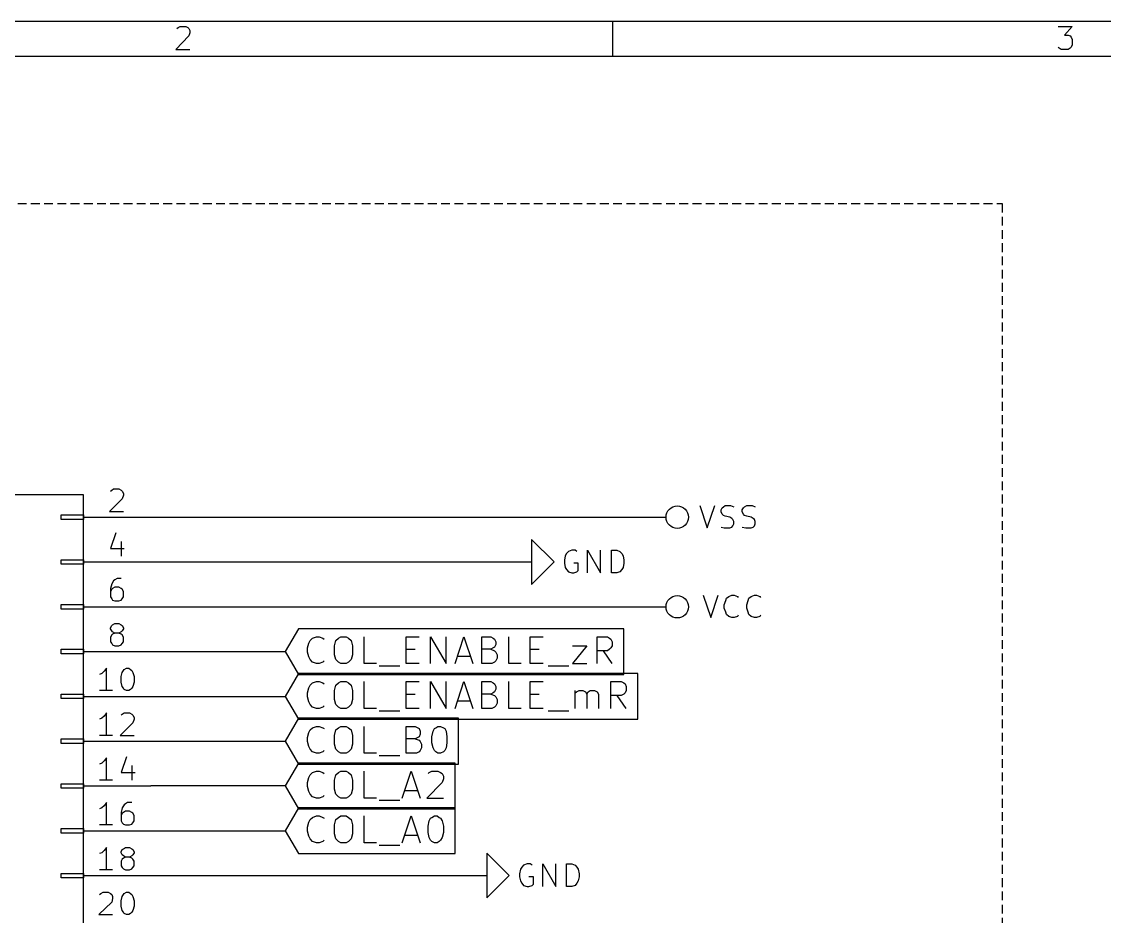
# Model space of a CAD drawing. Extents: x 10 to 287, y -200 to -10.
# Drawn here: x 76.5 to 137.9, y -60.7 to -10 of the extents above; entities that cross this region are included whole.
import ezdxf

# ---------------------------------------------------------------- set-up
doc = ezdxf.new("R2010")
doc.units = 0
doc.header["$MEASUREMENT"] = 0
doc.linetypes.add('DASHED', pattern=[0.75, 0.5, -0.25])
for name, color, linetype in [('BLUE3', 171, 'CONTINUOUS'), ('CYAN2', 4, 'CONTINUOUS'), ('GREEN2', 3, 'CONTINUOUS'), ('LYELLOW', 51, 'CONTINUOUS'), ('RED2', 1, 'CONTINUOUS')]:
    doc.layers.add(name, color=color, linetype=linetype)

msp = doc.modelspace()

# ---------------------------------------------------------------- linework, layer by layer
at = {"layer": 'BLUE3', "linetype": 'DASHED'}
for p, q in [((17.78, -20.32), (132.08, -20.32)), ((132.08, -20.32), (132.08, -111.76))]:
    msp.add_line(p, q, dxfattribs=at)
at = {"layer": 'CYAN2', "linetype": 'CONTINUOUS'}
for p, q in [((114.935, -37.4396), (115.367, -38.7096)), ((115.367, -38.7096), (115.799, -37.4396)), ((116.154, -37.6936), (116.205, -37.5666)), ((116.154, -37.7952), (116.154, -37.6936)), ((116.205, -37.9222), (116.154, -37.7952)), ((116.205, -37.5666), (116.281, -37.5158)), ((116.281, -37.9984), (116.205, -37.9222)), ((116.281, -37.5158), (116.383, -37.4396)), ((116.383, -38.0492), (116.281, -37.9984)), ((116.383, -37.4396), (116.688, -37.4396)), ((116.688, -37.4396), (116.865, -37.5158)), ((117.348, -37.6936), (117.424, -37.5666)), ((117.348, -37.7952), (117.348, -37.6936)), ((117.424, -37.9222), (117.348, -37.7952)), ((117.424, -37.5666), (117.475, -37.5158)), ((117.475, -37.9984), (117.424, -37.9222)), ((117.475, -37.5158), (117.602, -37.4396)), ((117.602, -38.0492), (117.475, -37.9984)), ((117.602, -37.4396), (117.907, -37.4396)), ((117.907, -37.4396), (118.085, -37.5158)), ((116.154, -38.6588), (116.332, -38.7096)), ((116.637, -38.1), (116.383, -38.0492)), ((116.764, -38.1762), (116.637, -38.1)), ((116.637, -38.7096), (116.764, -38.6588)), ((116.815, -38.227), (116.764, -38.1762)), ((116.764, -38.6588), (116.815, -38.5826)), ((116.865, -38.354), (116.815, -38.227)), ((116.815, -38.5826), (116.865, -38.481)), ((116.865, -38.481), (116.865, -38.354)), ((117.348, -38.6588), (117.551, -38.7096)), ((117.856, -38.1), (117.602, -38.0492)), ((117.958, -38.1762), (117.856, -38.1)), ((117.856, -38.7096), (117.958, -38.6588)), ((118.034, -38.227), (117.958, -38.1762)), ((117.958, -38.6588), (118.034, -38.5826)), ((118.085, -38.354), (118.034, -38.227)), ((118.034, -38.5826), (118.085, -38.481)), ((118.085, -38.481), (118.085, -38.354)), ((116.332, -38.7096), (116.637, -38.7096)), ((117.551, -38.7096), (117.856, -38.7096)), ((107.315, -40.2844), (107.264, -40.5384)), ((107.391, -40.1574), (107.315, -40.2844)), ((107.493, -40.0558), (107.391, -40.1574)), ((107.696, -39.9796), (107.493, -40.0558)), ((107.874, -39.9796), (107.696, -39.9796)), ((107.975, -40.0558), (107.874, -39.9796)), ((108.585, -41.2496), (108.585, -39.9796)), ((108.585, -39.9796), (109.322, -41.2496)), ((109.322, -41.2496), (109.322, -39.9796)), ((109.931, -41.2496), (109.931, -39.9796)), ((109.931, -39.9796), (110.236, -39.9796)), ((110.236, -39.9796), (110.414, -40.0558)), ((110.414, -40.0558), (110.515, -40.1574)), ((110.515, -40.1574), (110.592, -40.2844)), ((110.592, -40.2844), (110.642, -40.5384)), ((107.264, -40.5384), (107.264, -40.7162)), ((107.264, -40.7162), (107.315, -40.9448)), ((107.315, -40.9448), (107.391, -41.0718)), ((107.391, -41.0718), (107.493, -41.1988)), ((108.052, -40.7162), (107.798, -40.7162)), ((108.052, -41.1226), (108.052, -40.7162)), ((110.515, -41.0718), (110.414, -41.1988)), ((110.592, -40.9448), (110.515, -41.0718)), ((110.642, -40.7162), (110.592, -40.9448)), ((110.642, -40.5384), (110.642, -40.7162)), ((107.493, -41.1988), (107.696, -41.2496)), ((107.696, -41.2496), (107.798, -41.2496)), ((107.798, -41.2496), (107.975, -41.1988)), ((107.975, -41.1988), (108.052, -41.1226)), ((110.236, -41.2496), (109.931, -41.2496)), ((110.414, -41.1988), (110.236, -41.2496)), ((115.138, -42.5196), (115.57, -43.7896)), ((115.57, -43.7896), (115.976, -42.5196)), ((116.332, -43.0784), (116.408, -42.8244)), ((116.408, -42.8244), (116.459, -42.6974)), ((116.459, -42.6974), (116.586, -42.5958)), ((116.586, -42.5958), (116.764, -42.5196)), ((116.764, -42.5196), (116.891, -42.5196)), ((116.891, -42.5196), (117.069, -42.5958)), ((117.069, -42.5958), (117.119, -42.6466)), ((117.602, -43.0784), (117.678, -42.8244)), ((117.678, -42.8244), (117.729, -42.6974)), ((117.729, -42.6974), (117.856, -42.5958)), ((117.856, -42.5958), (118.034, -42.5196)), ((118.034, -42.5196), (118.161, -42.5196)), ((118.161, -42.5196), (118.339, -42.5958)), ((118.339, -42.5958), (118.389, -42.6466)), ((116.332, -43.2562), (116.332, -43.0784)), ((116.408, -43.4848), (116.332, -43.2562)), ((116.459, -43.6118), (116.408, -43.4848)), ((117.602, -43.2562), (117.602, -43.0784)), ((117.678, -43.4848), (117.602, -43.2562)), ((117.729, -43.6118), (117.678, -43.4848)), ((116.586, -43.7388), (116.459, -43.6118)), ((116.764, -43.7896), (116.586, -43.7388)), ((116.891, -43.7896), (116.764, -43.7896)), ((117.069, -43.7388), (116.891, -43.7896)), ((117.119, -43.6626), (117.069, -43.7388)), ((117.856, -43.7388), (117.729, -43.6118)), ((118.034, -43.7896), (117.856, -43.7388)), ((118.161, -43.7896), (118.034, -43.7896)), ((118.339, -43.7388), (118.161, -43.7896)), ((118.389, -43.6626), (118.339, -43.7388)), ((104.775, -58.0644), (104.724, -58.3184)), ((104.851, -57.9374), (104.775, -58.0644)), ((104.953, -57.8358), (104.851, -57.9374)), ((105.156, -57.7596), (104.953, -57.8358)), ((105.334, -57.7596), (105.156, -57.7596)), ((105.435, -57.8358), (105.334, -57.7596)), ((106.045, -59.0296), (106.045, -57.7596)), ((106.045, -57.7596), (106.782, -59.0296)), ((106.782, -59.0296), (106.782, -57.7596)), ((107.391, -59.0296), (107.391, -57.7596)), ((107.391, -57.7596), (107.696, -57.7596)), ((107.696, -57.7596), (107.874, -57.8358)), ((107.874, -57.8358), (107.975, -57.9374)), ((107.975, -57.9374), (108.052, -58.0644)), ((108.052, -58.0644), (108.102, -58.3184)), ((104.724, -58.3184), (104.724, -58.4962)), ((104.724, -58.4962), (104.775, -58.7248)), ((104.775, -58.7248), (104.851, -58.8518)), ((104.851, -58.8518), (104.953, -58.9788)), ((105.512, -58.4962), (105.258, -58.4962)), ((105.435, -58.9788), (105.512, -58.9026)), ((105.512, -58.9026), (105.512, -58.4962)), ((107.975, -58.8518), (107.874, -58.9788)), ((108.052, -58.7248), (107.975, -58.8518)), ((108.102, -58.4962), (108.052, -58.7248)), ((108.102, -58.3184), (108.102, -58.4962)), ((104.953, -58.9788), (105.156, -59.0296)), ((105.156, -59.0296), (105.258, -59.0296)), ((105.258, -59.0296), (105.435, -58.9788)), ((107.696, -59.0296), (107.391, -59.0296)), ((107.874, -58.9788), (107.696, -59.0296))]:
    msp.add_line(p, q, dxfattribs=at)
at = {"layer": 'GREEN2', "linetype": 'CONTINUOUS'}
for p, q in [((83.82, -38.1), (111.76, -38.1)), ((83.82, -40.64), (104.14, -40.64)), ((83.82, -43.18), (111.76, -43.18)), ((83.82, -45.72), (91.44, -45.72)), ((83.82, -48.26), (91.44, -48.26)), ((83.82, -50.8), (91.44, -50.8)), ((91.44, -53.34), (83.82, -53.34)), ((83.82, -55.88), (91.44, -55.88)), ((83.82, -58.42), (101.6, -58.42))]:
    msp.add_line(p, q, dxfattribs=at)
at = {"layer": 'LYELLOW', "linetype": 'CONTINUOUS'}
for p, q in [((80.01, -36.83), (74.93, -36.83)), ((80.01, -100.33), (80.01, -36.83))]:
    msp.add_line(p, q, dxfattribs=at)
at = {"layer": 'RED2', "linetype": 'CONTINUOUS'}
for p, q in [((286.995, -10.0076), (10.0076, -10.0076)), ((85.2932, -10.3886), (85.3694, -10.3378)), ((85.3694, -10.3378), (85.4964, -10.287)), ((85.4964, -10.287), (85.8012, -10.287)), ((85.8012, -10.287), (85.9282, -10.3378)), ((85.9282, -10.3378), (85.979, -10.3886)), ((85.979, -10.3886), (86.0298, -10.5156)), ((110.007, -11.9888), (110.007, -10.0076)), ((135.255, -10.287), (136.042, -10.287)), ((136.042, -10.287), (135.611, -10.7696)), ((85.979, -10.8204), (85.2424, -11.5824)), ((86.0298, -10.6426), (85.979, -10.8204)), ((86.0298, -10.5156), (86.0298, -10.6426)), ((135.611, -10.7696), (135.814, -10.7696)), ((135.814, -10.7696), (135.941, -10.8204)), ((135.941, -10.8204), (135.992, -10.8966)), ((135.992, -10.8966), (136.042, -11.0236)), ((136.042, -11.0236), (136.042, -11.3284)), ((85.2424, -11.5824), (86.0298, -11.5824)), ((135.306, -11.5062), (135.255, -11.4554)), ((135.433, -11.5824), (135.306, -11.5062)), ((135.814, -11.5824), (135.433, -11.5824)), ((135.941, -11.5062), (135.814, -11.5824)), ((135.992, -11.4554), (135.941, -11.5062)), ((136.042, -11.3284), (135.992, -11.4554)), ((285.013, -11.9888), (11.9888, -11.9888)), ((81.534, -36.6268), (81.6102, -36.576)), ((81.6102, -36.576), (81.7118, -36.4998)), ((81.7118, -36.4998), (82.0166, -36.4998)), ((82.0166, -36.4998), (82.1436, -36.576)), ((82.1436, -36.576), (82.1944, -36.6268)), ((82.1944, -36.6268), (82.2706, -36.7538)), ((82.2706, -36.7538), (82.2706, -36.8554)), ((80.01, -36.83), (74.93, -36.83)), ((80.01, -100.33), (80.01, -36.83)), ((82.1944, -37.0586), (81.4832, -37.7698)), ((82.2706, -36.8554), (82.1944, -37.0586)), ((78.74, -38.227), (78.74, -37.973)), ((78.74, -37.973), (80.01, -37.973)), ((80.01, -37.973), (80.01, -38.227)), ((81.4832, -37.7698), (82.2706, -37.7698)), ((80.01, -38.227), (78.74, -38.227)), ((80.01, -38.1), (83.82, -38.1)), ((111.76, -38.1), (113.03, -38.1)), ((81.8388, -38.989), (81.534, -39.878)), ((81.534, -39.878), (82.3214, -39.878)), ((82.1436, -39.4716), (82.1436, -40.3098)), ((106.68, -40.64), (105.41, -39.37)), ((105.41, -39.37), (105.41, -40.64)), ((78.74, -40.767), (78.74, -40.513)), ((78.74, -40.513), (80.01, -40.513)), ((80.01, -40.767), (78.74, -40.767)), ((80.01, -40.513), (80.01, -40.767)), ((80.01, -40.64), (83.82, -40.64)), ((104.14, -40.64), (105.41, -40.64)), ((105.41, -40.64), (105.41, -41.91)), ((105.41, -41.91), (106.68, -40.64)), ((81.7118, -41.7068), (81.6102, -41.8846)), ((81.788, -41.656), (81.7118, -41.7068)), ((81.915, -41.5798), (81.788, -41.656)), ((82.1436, -41.5798), (81.915, -41.5798)), ((81.6102, -41.8846), (81.534, -42.1386)), ((81.534, -42.1386), (81.534, -42.6212)), ((81.6102, -42.1894), (81.534, -42.3164)), ((81.661, -42.1386), (81.6102, -42.1894)), ((81.788, -42.0624), (81.661, -42.1386)), ((82.0166, -42.0624), (81.788, -42.0624)), ((82.1436, -42.1386), (82.0166, -42.0624)), ((82.1944, -42.1894), (82.1436, -42.1386)), ((82.2706, -42.3164), (82.1944, -42.1894)), ((82.2706, -42.6212), (82.2706, -42.3164)), ((81.534, -42.6212), (81.6102, -42.7228)), ((81.6102, -42.7228), (81.661, -42.799)), ((81.661, -42.799), (81.788, -42.8498)), ((81.788, -42.8498), (82.0166, -42.8498)), ((82.0166, -42.8498), (82.1436, -42.799)), ((82.1436, -42.799), (82.1944, -42.7228)), ((82.1944, -42.7228), (82.2706, -42.6212)), ((78.74, -43.307), (78.74, -43.053)), ((78.74, -43.053), (80.01, -43.053)), ((80.01, -43.307), (78.74, -43.307)), ((80.01, -43.053), (80.01, -43.307)), ((80.01, -43.18), (83.82, -43.18)), ((111.76, -43.18), (113.03, -43.18)), ((81.661, -44.196), (81.788, -44.1198)), ((81.788, -44.1198), (82.0166, -44.1198)), ((82.0166, -44.1198), (82.1436, -44.196)), ((81.534, -44.3738), (81.6102, -44.2468)), ((81.534, -44.4246), (81.534, -44.3738)), ((81.6102, -44.5516), (81.534, -44.4246)), ((81.6102, -44.7802), (81.534, -44.9072)), ((81.6102, -44.2468), (81.661, -44.196)), ((81.661, -44.6024), (81.6102, -44.5516)), ((81.661, -44.7294), (81.6102, -44.7802)), ((81.788, -44.6786), (81.661, -44.6024)), ((81.788, -44.6786), (81.661, -44.7294)), ((82.0166, -44.6786), (81.788, -44.6786)), ((82.1436, -44.6024), (82.0166, -44.6786)), ((82.1436, -44.7294), (82.0166, -44.6786)), ((82.1436, -44.196), (82.1944, -44.2468)), ((82.1944, -44.5516), (82.1436, -44.6024)), ((82.1944, -44.7802), (82.1436, -44.7294)), ((82.1944, -44.2468), (82.2706, -44.3738)), ((82.2706, -44.4246), (82.1944, -44.5516)), ((82.2706, -44.9072), (82.1944, -44.7802)), ((82.2706, -44.3738), (82.2706, -44.4246)), ((92.202, -44.4246), (91.44, -45.72)), ((110.642, -44.4246), (92.202, -44.4246)), ((110.642, -45.72), (110.642, -44.4246)), ((81.534, -44.9072), (81.534, -45.1612)), ((81.534, -45.1612), (81.6102, -45.2628)), ((81.6102, -45.2628), (81.661, -45.339)), ((81.661, -45.339), (81.788, -45.3898)), ((81.788, -45.3898), (82.0166, -45.3898)), ((82.0166, -45.3898), (82.1436, -45.339)), ((82.1436, -45.339), (82.1944, -45.2628)), ((82.1944, -45.2628), (82.2706, -45.1612)), ((82.2706, -45.1612), (82.2706, -44.9072)), ((92.71, -45.5168), (92.7862, -45.2374)), ((92.7862, -45.2374), (92.8624, -45.085)), ((92.8624, -45.085), (92.9894, -44.958)), ((92.9894, -44.958), (93.218, -44.8818)), ((93.218, -44.8818), (93.3704, -44.8818)), ((93.3704, -44.8818), (93.5736, -44.958)), ((93.5736, -44.958), (93.6498, -45.0088)), ((94.234, -45.3898), (94.3102, -45.085)), ((94.234, -45.8978), (94.234, -45.3898)), ((94.3102, -45.085), (94.4626, -44.958)), ((94.4626, -44.958), (94.5896, -44.8818)), ((94.5896, -44.8818), (94.8944, -44.8818)), ((94.8944, -44.8818), (95.0214, -44.958)), ((95.0214, -44.958), (95.1738, -45.085)), ((95.1738, -45.085), (95.25, -45.3898)), ((95.25, -45.3898), (95.25, -45.8978)), ((95.9104, -46.4058), (95.9104, -44.8818)), ((98.298, -46.4058), (98.298, -44.8818)), ((98.298, -44.8818), (99.0346, -44.8818)), ((99.6696, -46.4058), (99.6696, -44.8818)), ((99.6696, -44.8818), (100.559, -46.4058)), ((100.559, -46.4058), (100.559, -44.8818)), ((101.067, -46.4058), (101.575, -44.8818)), ((101.575, -44.8818), (102.083, -46.4058)), ((102.591, -46.4058), (102.591, -44.8818)), ((102.591, -44.8818), (103.099, -44.8818)), ((103.099, -44.8818), (103.226, -44.958)), ((103.226, -44.958), (103.302, -45.0088)), ((103.302, -45.0088), (103.378, -45.1612)), ((103.378, -45.3136), (103.302, -45.466)), ((103.378, -45.1612), (103.378, -45.3136)), ((104.115, -46.4058), (104.115, -44.8818)), ((105.334, -46.4058), (105.334, -44.8818)), ((105.334, -44.8818), (106.07, -44.8818)), ((107.721, -45.3898), (108.534, -45.3898)), ((108.534, -45.3898), (107.721, -46.4058)), ((109.118, -46.4058), (109.118, -44.8818)), ((109.118, -44.8818), (109.703, -44.8818)), ((109.703, -44.8818), (109.83, -44.958)), ((109.83, -44.958), (109.906, -45.0088)), ((109.906, -45.0088), (109.982, -45.1612)), ((109.982, -45.3898), (109.906, -45.5168)), ((109.982, -45.1612), (109.982, -45.3898)), ((78.74, -45.847), (78.74, -45.593)), ((78.74, -45.593), (80.01, -45.593)), ((80.01, -45.847), (78.74, -45.847)), ((80.01, -45.593), (80.01, -45.847)), ((80.01, -45.72), (83.82, -45.72)), ((91.44, -45.72), (92.202, -47.0154)), ((92.71, -45.7454), (92.71, -45.5168)), ((92.7862, -46.0248), (92.71, -45.7454)), ((94.3102, -46.1772), (94.234, -45.8978)), ((95.25, -45.8978), (95.1738, -46.1772)), ((98.298, -45.593), (98.806, -45.593)), ((101.194, -45.974), (101.93, -45.974)), ((103.099, -45.593), (102.591, -45.593)), ((103.226, -45.5168), (103.099, -45.593)), ((103.099, -45.593), (103.302, -45.6692)), ((103.302, -45.466), (103.226, -45.5168)), ((103.302, -45.6692), (103.378, -45.7454)), ((103.378, -45.7454), (103.454, -45.8978)), ((103.454, -45.8978), (103.454, -46.101)), ((105.334, -45.593), (105.842, -45.593)), ((109.703, -45.6692), (109.118, -45.6692)), ((109.982, -46.4058), (109.474, -45.6692)), ((109.83, -45.593), (109.703, -45.6692)), ((109.906, -45.5168), (109.83, -45.593)), ((110.642, -47.0154), (110.642, -45.72)), ((92.8624, -46.1772), (92.7862, -46.0248)), ((92.9894, -46.3296), (92.8624, -46.1772)), ((93.218, -46.4058), (92.9894, -46.3296)), ((93.3704, -46.4058), (93.218, -46.4058)), ((93.5736, -46.3296), (93.3704, -46.4058)), ((93.6498, -46.2534), (93.5736, -46.3296)), ((94.4626, -46.3296), (94.3102, -46.1772)), ((94.5896, -46.4058), (94.4626, -46.3296)), ((94.8944, -46.4058), (94.5896, -46.4058)), ((95.0214, -46.3296), (94.8944, -46.4058)), ((95.1738, -46.1772), (95.0214, -46.3296)), ((96.6216, -46.4058), (95.9104, -46.4058)), ((96.774, -46.5328), (97.9424, -46.5328)), ((99.0346, -46.4058), (98.298, -46.4058)), ((103.149, -46.4058), (102.591, -46.4058)), ((103.302, -46.3296), (103.149, -46.4058)), ((103.378, -46.2534), (103.302, -46.3296)), ((103.454, -46.101), (103.378, -46.2534)), ((104.826, -46.4058), (104.115, -46.4058)), ((106.07, -46.4058), (105.334, -46.4058)), ((106.35, -46.5328), (107.518, -46.5328)), ((107.721, -46.4058), (108.534, -46.4058)), ((81.0514, -46.9646), (80.9244, -47.0154)), ((81.1784, -46.8376), (81.0514, -46.9646)), ((81.3054, -46.6598), (81.1784, -46.8376)), ((81.3054, -47.9298), (81.3054, -46.6598)), ((82.1436, -47.1424), (82.1944, -46.9138)), ((82.1436, -47.4472), (82.1436, -47.1424)), ((82.1944, -46.9138), (82.2706, -46.7868)), ((82.2706, -46.7868), (82.3214, -46.736)), ((82.3214, -46.736), (82.4484, -46.6598)), ((82.4484, -46.6598), (82.5754, -46.6598)), ((82.5754, -46.6598), (82.677, -46.736)), ((82.677, -46.736), (82.7532, -46.7868)), ((82.7532, -46.7868), (82.804, -46.9138)), ((82.804, -46.9138), (82.8802, -47.1424)), ((82.8802, -47.1424), (82.8802, -47.4472)), ((92.202, -46.9646), (91.44, -48.26)), ((111.43, -46.9646), (92.202, -46.9646)), ((92.202, -47.0154), (110.642, -47.0154)), ((111.43, -48.26), (111.43, -46.9646)), ((82.1944, -47.7012), (82.1436, -47.4472)), ((82.2706, -47.8028), (82.1944, -47.7012)), ((82.3214, -47.879), (82.2706, -47.8028)), ((82.7532, -47.8028), (82.677, -47.879)), ((82.804, -47.7012), (82.7532, -47.8028)), ((82.8802, -47.4472), (82.804, -47.7012)), ((92.71, -48.0568), (92.7862, -47.7774)), ((92.7862, -47.7774), (92.8624, -47.625)), ((92.8624, -47.625), (92.9894, -47.498)), ((92.9894, -47.498), (93.218, -47.4218)), ((93.218, -47.4218), (93.3704, -47.4218)), ((93.3704, -47.4218), (93.5736, -47.498)), ((93.5736, -47.498), (93.6498, -47.5488)), ((94.234, -47.9298), (94.3102, -47.625)), ((94.3102, -47.625), (94.4626, -47.498)), ((94.4626, -47.498), (94.5896, -47.4218)), ((94.5896, -47.4218), (94.8944, -47.4218)), ((94.8944, -47.4218), (95.0214, -47.498)), ((95.0214, -47.498), (95.1738, -47.625)), ((95.1738, -47.625), (95.25, -47.9298)), ((95.9104, -48.9458), (95.9104, -47.4218)), ((98.298, -48.9458), (98.298, -47.4218)), ((98.298, -47.4218), (99.0346, -47.4218)), ((99.6696, -48.9458), (99.6696, -47.4218)), ((99.6696, -47.4218), (100.559, -48.9458)), ((100.559, -48.9458), (100.559, -47.4218)), ((101.067, -48.9458), (101.575, -47.4218)), ((101.575, -47.4218), (102.083, -48.9458)), ((102.591, -48.9458), (102.591, -47.4218)), ((102.591, -47.4218), (103.099, -47.4218)), ((103.099, -47.4218), (103.226, -47.498)), ((103.226, -47.498), (103.302, -47.5488)), ((103.302, -47.5488), (103.378, -47.7012)), ((103.378, -47.8536), (103.302, -48.006)), ((103.378, -47.7012), (103.378, -47.8536)), ((104.115, -48.9458), (104.115, -47.4218)), ((105.334, -48.9458), (105.334, -47.4218)), ((105.334, -47.4218), (106.07, -47.4218)), ((109.906, -48.9458), (109.906, -47.4218)), ((109.906, -47.4218), (110.49, -47.4218)), ((110.49, -47.4218), (110.642, -47.498)), ((110.642, -47.498), (110.719, -47.5488)), ((110.719, -47.5488), (110.769, -47.7012)), ((110.769, -47.7012), (110.769, -47.9298)), ((78.74, -48.387), (78.74, -48.133)), ((78.74, -48.133), (80.01, -48.133)), ((80.01, -48.387), (78.74, -48.387)), ((80.01, -48.133), (80.01, -48.387)), ((80.01, -48.26), (83.82, -48.26)), ((81.661, -47.9298), (80.9244, -47.9298)), ((82.4484, -47.9298), (82.3214, -47.879)), ((82.5754, -47.9298), (82.4484, -47.9298)), ((82.677, -47.879), (82.5754, -47.9298)), ((91.44, -48.26), (92.202, -49.5554)), ((92.71, -48.2854), (92.71, -48.0568)), ((92.7862, -48.5648), (92.71, -48.2854)), ((94.234, -48.4378), (94.234, -47.9298)), ((94.3102, -48.7172), (94.234, -48.4378)), ((95.25, -48.4378), (95.1738, -48.7172)), ((95.25, -47.9298), (95.25, -48.4378)), ((98.298, -48.133), (98.806, -48.133)), ((103.099, -48.133), (102.591, -48.133)), ((103.226, -48.0568), (103.099, -48.133)), ((103.099, -48.133), (103.302, -48.2092)), ((103.302, -48.006), (103.226, -48.0568)), ((103.302, -48.2092), (103.378, -48.2854)), ((103.378, -48.2854), (103.454, -48.4378)), ((103.454, -48.4378), (103.454, -48.641)), ((105.334, -48.133), (105.842, -48.133)), ((107.874, -48.9458), (107.874, -47.9298)), ((107.874, -48.0568), (107.95, -48.006)), ((107.95, -48.006), (108.102, -47.9298)), ((108.102, -47.9298), (108.306, -47.9298)), ((108.306, -47.9298), (108.458, -48.006)), ((108.458, -48.006), (108.534, -48.133)), ((108.534, -48.133), (108.61, -48.006)), ((108.534, -48.133), (108.534, -48.9458)), ((108.61, -48.006), (108.737, -47.9298)), ((108.737, -47.9298), (108.966, -47.9298)), ((108.966, -47.9298), (109.118, -48.006)), ((109.118, -48.006), (109.195, -48.133)), ((109.195, -48.133), (109.195, -48.9458)), ((110.49, -48.2092), (109.906, -48.2092)), ((110.769, -48.9458), (110.261, -48.2092)), ((110.642, -48.133), (110.49, -48.2092)), ((110.719, -48.0568), (110.642, -48.133)), ((110.769, -47.9298), (110.719, -48.0568)), ((111.43, -49.5554), (111.43, -48.26)), ((92.8624, -48.7172), (92.7862, -48.5648)), ((92.9894, -48.8696), (92.8624, -48.7172)), ((93.218, -48.9458), (92.9894, -48.8696)), ((93.3704, -48.9458), (93.218, -48.9458)), ((93.5736, -48.8696), (93.3704, -48.9458)), ((93.6498, -48.7934), (93.5736, -48.8696)), ((94.4626, -48.8696), (94.3102, -48.7172)), ((94.5896, -48.9458), (94.4626, -48.8696)), ((94.8944, -48.9458), (94.5896, -48.9458)), ((95.0214, -48.8696), (94.8944, -48.9458)), ((95.1738, -48.7172), (95.0214, -48.8696)), ((96.6216, -48.9458), (95.9104, -48.9458)), ((96.774, -49.0728), (97.9424, -49.0728)), ((99.0346, -48.9458), (98.298, -48.9458)), ((101.194, -48.514), (101.93, -48.514)), ((103.149, -48.9458), (102.591, -48.9458)), ((103.302, -48.8696), (103.149, -48.9458)), ((103.378, -48.7934), (103.302, -48.8696)), ((103.454, -48.641), (103.378, -48.7934)), ((104.826, -48.9458), (104.115, -48.9458)), ((106.07, -48.9458), (105.334, -48.9458)), ((106.35, -49.0728), (107.518, -49.0728)), ((81.0514, -49.5046), (80.9244, -49.5554)), ((81.1784, -49.3776), (81.0514, -49.5046)), ((81.3054, -49.1998), (81.1784, -49.3776)), ((81.3054, -50.4698), (81.3054, -49.1998)), ((82.1436, -49.3268), (82.1944, -49.276)), ((82.1944, -49.276), (82.3214, -49.1998)), ((82.3214, -49.1998), (82.6262, -49.1998)), ((82.6262, -49.1998), (82.7532, -49.276)), ((82.7532, -49.276), (82.804, -49.3268)), ((82.804, -49.3268), (82.8802, -49.4538)), ((82.8802, -49.5554), (82.804, -49.7586)), ((82.8802, -49.4538), (82.8802, -49.5554)), ((92.202, -49.5046), (91.44, -50.8)), ((101.27, -49.5046), (92.202, -49.5046)), ((92.202, -49.5554), (111.43, -49.5554)), ((101.27, -50.8), (101.27, -49.5046)), ((82.804, -49.7586), (82.0928, -50.4698)), ((92.71, -50.5968), (92.7862, -50.3174)), ((92.7862, -50.3174), (92.8624, -50.165)), ((92.8624, -50.165), (92.9894, -50.038)), ((92.9894, -50.038), (93.218, -49.9618)), ((93.218, -49.9618), (93.3704, -49.9618)), ((93.3704, -49.9618), (93.5736, -50.038)), ((93.5736, -50.038), (93.6498, -50.0888)), ((94.234, -50.4698), (94.3102, -50.165)), ((94.3102, -50.165), (94.4626, -50.038)), ((94.4626, -50.038), (94.5896, -49.9618)), ((94.5896, -49.9618), (94.8944, -49.9618)), ((94.8944, -49.9618), (95.0214, -50.038)), ((95.0214, -50.038), (95.1738, -50.165)), ((95.1738, -50.165), (95.25, -50.4698)), ((95.9104, -51.4858), (95.9104, -49.9618)), ((98.298, -51.4858), (98.298, -49.9618)), ((98.298, -49.9618), (98.806, -49.9618)), ((98.806, -49.9618), (98.9584, -50.038)), ((98.9584, -50.038), (99.0346, -50.0888)), ((99.0346, -50.0888), (99.0854, -50.2412)), ((99.0854, -50.2412), (99.0854, -50.3936)), ((99.7458, -50.546), (99.822, -50.2412)), ((99.822, -50.2412), (99.8982, -50.0888)), ((99.8982, -50.0888), (99.9744, -50.038)), ((99.9744, -50.038), (100.101, -49.9618)), ((100.101, -49.9618), (100.254, -49.9618)), ((100.254, -49.9618), (100.406, -50.038)), ((100.406, -50.038), (100.482, -50.0888)), ((100.482, -50.0888), (100.559, -50.2412)), ((100.559, -50.2412), (100.609, -50.546)), ((78.74, -50.927), (78.74, -50.673)), ((78.74, -50.673), (80.01, -50.673)), ((80.01, -50.927), (78.74, -50.927)), ((80.01, -50.673), (80.01, -50.927)), ((80.01, -50.8), (83.82, -50.8)), ((81.661, -50.4698), (80.9244, -50.4698)), ((82.0928, -50.4698), (82.8802, -50.4698)), ((91.44, -50.8), (92.202, -52.0954)), ((92.71, -50.8254), (92.71, -50.5968)), ((92.7862, -51.1048), (92.71, -50.8254)), ((94.234, -50.9778), (94.234, -50.4698)), ((95.25, -50.4698), (95.25, -50.9778)), ((98.806, -50.673), (98.298, -50.673)), ((98.9584, -50.5968), (98.806, -50.673)), ((98.806, -50.673), (99.0346, -50.7492)), ((99.0346, -50.546), (98.9584, -50.5968)), ((99.0854, -50.3936), (99.0346, -50.546)), ((99.0346, -50.7492), (99.0854, -50.8254)), ((99.0854, -50.8254), (99.1616, -50.9778)), ((99.7458, -50.9016), (99.7458, -50.546)), ((99.822, -51.181), (99.7458, -50.9016)), ((100.609, -50.9016), (100.559, -51.181)), ((100.609, -50.546), (100.609, -50.9016)), ((101.27, -52.0954), (101.27, -50.8)), ((92.8624, -51.2572), (92.7862, -51.1048)), ((92.9894, -51.4096), (92.8624, -51.2572)), ((93.218, -51.4858), (92.9894, -51.4096)), ((93.3704, -51.4858), (93.218, -51.4858)), ((93.5736, -51.4096), (93.3704, -51.4858)), ((93.6498, -51.3334), (93.5736, -51.4096)), ((94.3102, -51.2572), (94.234, -50.9778)), ((94.4626, -51.4096), (94.3102, -51.2572)), ((94.5896, -51.4858), (94.4626, -51.4096)), ((94.8944, -51.4858), (94.5896, -51.4858)), ((95.0214, -51.4096), (94.8944, -51.4858)), ((95.1738, -51.2572), (95.0214, -51.4096)), ((95.25, -50.9778), (95.1738, -51.2572)), ((96.6216, -51.4858), (95.9104, -51.4858)), ((98.8822, -51.4858), (98.298, -51.4858)), ((99.0346, -51.4096), (98.8822, -51.4858)), ((99.0854, -51.3334), (99.0346, -51.4096)), ((99.1616, -51.181), (99.0854, -51.3334)), ((99.1616, -50.9778), (99.1616, -51.181)), ((99.8982, -51.3334), (99.822, -51.181)), ((99.9744, -51.4096), (99.8982, -51.3334)), ((100.101, -51.4858), (99.9744, -51.4096)), ((100.254, -51.4858), (100.101, -51.4858)), ((100.406, -51.4096), (100.254, -51.4858)), ((100.482, -51.3334), (100.406, -51.4096)), ((100.559, -51.181), (100.482, -51.3334)), ((81.0514, -52.0446), (80.9244, -52.0954)), ((81.1784, -51.9176), (81.0514, -52.0446)), ((81.3054, -51.7398), (81.1784, -51.9176)), ((81.3054, -53.0098), (81.3054, -51.7398)), ((82.4484, -51.689), (82.1436, -52.578)), ((92.202, -52.0446), (91.44, -53.34)), ((101.067, -52.0446), (92.202, -52.0446)), ((92.202, -52.0954), (101.27, -52.0954)), ((96.774, -51.6128), (97.9424, -51.6128)), ((101.067, -53.34), (101.067, -52.0446)), ((82.1436, -52.578), (82.931, -52.578)), ((82.7532, -52.1716), (82.7532, -53.0098)), ((92.7862, -52.8574), (92.8624, -52.705)), ((92.8624, -52.705), (92.9894, -52.578)), ((92.9894, -52.578), (93.218, -52.5018)), ((93.218, -52.5018), (93.3704, -52.5018)), ((93.3704, -52.5018), (93.5736, -52.578)), ((93.5736, -52.578), (93.6498, -52.6288)), ((94.234, -53.0098), (94.3102, -52.705)), ((94.3102, -52.705), (94.4626, -52.578)), ((94.4626, -52.578), (94.5896, -52.5018)), ((94.5896, -52.5018), (94.8944, -52.5018)), ((94.8944, -52.5018), (95.0214, -52.578)), ((95.0214, -52.578), (95.1738, -52.705)), ((95.1738, -52.705), (95.25, -53.0098)), ((95.9104, -54.0258), (95.9104, -52.5018)), ((98.0694, -54.0258), (98.5774, -52.5018)), ((98.5774, -52.5018), (99.0854, -54.0258)), ((99.5426, -52.6288), (99.5934, -52.578)), ((99.5934, -52.578), (99.7458, -52.5018)), ((99.7458, -52.5018), (100.101, -52.5018)), ((100.101, -52.5018), (100.254, -52.578)), ((100.254, -52.578), (100.33, -52.6288)), ((100.33, -52.6288), (100.406, -52.7812)), ((78.74, -53.467), (78.74, -53.213)), ((78.74, -53.213), (80.01, -53.213)), ((80.01, -53.213), (80.01, -53.467)), ((80.01, -53.34), (83.82, -53.34)), ((81.661, -53.0098), (80.9244, -53.0098)), ((91.44, -53.34), (92.202, -54.6354)), ((92.71, -53.1368), (92.7862, -52.8574)), ((92.71, -53.3654), (92.71, -53.1368)), ((92.7862, -53.6448), (92.71, -53.3654)), ((94.234, -53.5178), (94.234, -53.0098)), ((95.25, -53.0098), (95.25, -53.5178)), ((100.33, -53.1368), (99.4664, -54.0258)), ((100.406, -52.9336), (100.33, -53.1368)), ((100.406, -52.7812), (100.406, -52.9336)), ((101.067, -54.6354), (101.067, -53.34)), ((80.01, -53.467), (78.74, -53.467)), ((92.8624, -53.7972), (92.7862, -53.6448)), ((92.9894, -53.9496), (92.8624, -53.7972)), ((93.218, -54.0258), (92.9894, -53.9496)), ((93.5736, -53.9496), (93.3704, -54.0258)), ((93.6498, -53.8734), (93.5736, -53.9496)), ((94.3102, -53.7972), (94.234, -53.5178)), ((94.4626, -53.9496), (94.3102, -53.7972)), ((94.5896, -54.0258), (94.4626, -53.9496)), ((95.0214, -53.9496), (94.8944, -54.0258)), ((95.1738, -53.7972), (95.0214, -53.9496)), ((95.25, -53.5178), (95.1738, -53.7972)), ((98.2218, -53.594), (98.9584, -53.594)), ((81.0514, -54.5846), (80.9244, -54.6354)), ((81.1784, -54.4576), (81.0514, -54.5846)), ((81.3054, -54.2798), (81.1784, -54.4576)), ((81.3054, -55.5498), (81.3054, -54.2798)), ((82.1944, -54.5846), (82.1436, -54.8386)), ((82.3214, -54.4068), (82.1944, -54.5846)), ((82.3976, -54.356), (82.3214, -54.4068)), ((82.4992, -54.2798), (82.3976, -54.356)), ((82.7532, -54.2798), (82.4992, -54.2798)), ((92.202, -54.5846), (91.44, -55.88)), ((101.067, -54.5846), (92.202, -54.5846)), ((93.3704, -54.0258), (93.218, -54.0258)), ((94.8944, -54.0258), (94.5896, -54.0258)), ((96.6216, -54.0258), (95.9104, -54.0258)), ((96.774, -54.1528), (97.9424, -54.1528)), ((99.4664, -54.0258), (100.406, -54.0258)), ((101.067, -55.88), (101.067, -54.5846)), ((82.1436, -54.8386), (82.1436, -55.3212)), ((82.1944, -54.8894), (82.1436, -55.0164)), ((82.2706, -54.8386), (82.1944, -54.8894)), ((82.3976, -54.7624), (82.2706, -54.8386)), ((82.6262, -54.7624), (82.3976, -54.7624)), ((82.7532, -54.8386), (82.6262, -54.7624)), ((82.804, -54.8894), (82.7532, -54.8386)), ((82.8802, -55.0164), (82.804, -54.8894)), ((82.8802, -55.3212), (82.8802, -55.0164)), ((92.202, -54.6354), (101.067, -54.6354)), ((92.8624, -55.245), (92.9894, -55.118)), ((92.9894, -55.118), (93.218, -55.0418)), ((93.218, -55.0418), (93.3704, -55.0418)), ((93.3704, -55.0418), (93.5736, -55.118)), ((93.5736, -55.118), (93.6498, -55.1688)), ((94.3102, -55.245), (94.4626, -55.118)), ((94.4626, -55.118), (94.5896, -55.0418)), ((94.5896, -55.0418), (94.8944, -55.0418)), ((94.8944, -55.0418), (95.0214, -55.118)), ((95.0214, -55.118), (95.1738, -55.245)), ((95.9104, -56.5658), (95.9104, -55.0418)), ((98.0694, -56.5658), (98.5774, -55.0418)), ((98.5774, -55.0418), (99.0854, -56.5658)), ((99.5934, -55.3212), (99.6696, -55.1688)), ((99.6696, -55.1688), (99.7458, -55.118)), ((99.7458, -55.118), (99.8982, -55.0418)), ((99.8982, -55.0418), (100.051, -55.0418)), ((100.051, -55.0418), (100.178, -55.118)), ((100.178, -55.118), (100.254, -55.1688)), ((100.254, -55.1688), (100.33, -55.3212)), ((78.74, -56.007), (78.74, -55.753)), ((78.74, -55.753), (80.01, -55.753)), ((80.01, -55.753), (80.01, -56.007)), ((81.661, -55.5498), (80.9244, -55.5498)), ((82.1436, -55.3212), (82.1944, -55.4228)), ((82.1944, -55.4228), (82.2706, -55.499)), ((82.2706, -55.499), (82.3976, -55.5498)), ((82.3976, -55.5498), (82.6262, -55.5498)), ((82.6262, -55.5498), (82.7532, -55.499)), ((82.7532, -55.499), (82.804, -55.4228)), ((82.804, -55.4228), (82.8802, -55.3212)), ((92.71, -55.6768), (92.7862, -55.3974)), ((92.71, -55.9054), (92.71, -55.6768)), ((92.7862, -55.3974), (92.8624, -55.245)), ((94.234, -55.5498), (94.3102, -55.245)), ((94.234, -56.0578), (94.234, -55.5498)), ((95.1738, -55.245), (95.25, -55.5498)), ((95.25, -55.5498), (95.25, -56.0578)), ((99.5426, -55.626), (99.5934, -55.3212)), ((99.5426, -55.9816), (99.5426, -55.626)), ((100.33, -55.3212), (100.406, -55.626)), ((100.406, -55.626), (100.406, -55.9816)), ((80.01, -56.007), (78.74, -56.007)), ((80.01, -55.88), (83.82, -55.88)), ((91.44, -55.88), (92.202, -57.1754)), ((92.7862, -56.1848), (92.71, -55.9054)), ((92.8624, -56.3372), (92.7862, -56.1848)), ((92.9894, -56.4896), (92.8624, -56.3372)), ((93.6498, -56.4134), (93.5736, -56.4896)), ((94.3102, -56.3372), (94.234, -56.0578)), ((94.4626, -56.4896), (94.3102, -56.3372)), ((95.1738, -56.3372), (95.0214, -56.4896)), ((95.25, -56.0578), (95.1738, -56.3372)), ((98.2218, -56.134), (98.9584, -56.134)), ((99.5934, -56.261), (99.5426, -55.9816)), ((99.6696, -56.4134), (99.5934, -56.261)), ((99.7458, -56.4896), (99.6696, -56.4134)), ((100.254, -56.4134), (100.178, -56.4896)), ((100.33, -56.261), (100.254, -56.4134)), ((100.406, -55.9816), (100.33, -56.261)), ((101.067, -57.1754), (101.067, -55.88)), ((81.1784, -56.9976), (81.0514, -57.1246)), ((81.3054, -56.8198), (81.1784, -56.9976)), ((81.3054, -58.0898), (81.3054, -56.8198)), ((82.1436, -57.0738), (82.1944, -56.9468)), ((82.1944, -56.9468), (82.2706, -56.896)), ((82.2706, -56.896), (82.3976, -56.8198)), ((82.3976, -56.8198), (82.6262, -56.8198)), ((82.6262, -56.8198), (82.7532, -56.896)), ((82.7532, -56.896), (82.804, -56.9468)), ((82.804, -56.9468), (82.8802, -57.0738)), ((93.218, -56.5658), (92.9894, -56.4896)), ((93.3704, -56.5658), (93.218, -56.5658)), ((93.5736, -56.4896), (93.3704, -56.5658)), ((94.5896, -56.5658), (94.4626, -56.4896)), ((94.8944, -56.5658), (94.5896, -56.5658)), ((95.0214, -56.4896), (94.8944, -56.5658)), ((96.6216, -56.5658), (95.9104, -56.5658)), ((96.774, -56.6928), (97.9424, -56.6928)), ((99.8982, -56.5658), (99.7458, -56.4896)), ((100.051, -56.5658), (99.8982, -56.5658)), ((100.178, -56.4896), (100.051, -56.5658)), ((81.0514, -57.1246), (80.9244, -57.1754)), ((82.1436, -57.1246), (82.1436, -57.0738)), ((82.1944, -57.2516), (82.1436, -57.1246)), ((82.1944, -57.4802), (82.1436, -57.6072)), ((82.1436, -57.6072), (82.1436, -57.8612)), ((82.2706, -57.3024), (82.1944, -57.2516)), ((82.2706, -57.4294), (82.1944, -57.4802)), ((82.3976, -57.3786), (82.2706, -57.3024)), ((82.3976, -57.3786), (82.2706, -57.4294)), ((82.6262, -57.3786), (82.3976, -57.3786)), ((82.7532, -57.3024), (82.6262, -57.3786)), ((82.7532, -57.4294), (82.6262, -57.3786)), ((82.804, -57.2516), (82.7532, -57.3024)), ((82.804, -57.4802), (82.7532, -57.4294)), ((82.8802, -57.1246), (82.804, -57.2516)), ((82.8802, -57.6072), (82.804, -57.4802)), ((82.8802, -57.0738), (82.8802, -57.1246)), ((82.8802, -57.8612), (82.8802, -57.6072)), ((92.202, -57.1754), (101.067, -57.1754)), ((104.14, -58.42), (102.87, -57.15)), ((102.87, -57.15), (102.87, -58.42)), ((78.74, -58.547), (78.74, -58.293)), ((78.74, -58.293), (80.01, -58.293)), ((80.01, -58.293), (80.01, -58.547)), ((81.661, -58.0898), (80.9244, -58.0898)), ((82.1436, -57.8612), (82.1944, -57.9628)), ((82.1944, -57.9628), (82.2706, -58.039)), ((82.2706, -58.039), (82.3976, -58.0898)), ((82.3976, -58.0898), (82.6262, -58.0898)), ((82.6262, -58.0898), (82.7532, -58.039)), ((82.7532, -58.039), (82.804, -57.9628)), ((82.804, -57.9628), (82.8802, -57.8612)), ((80.01, -58.547), (78.74, -58.547)), ((80.01, -58.42), (83.82, -58.42)), ((101.6, -58.42), (102.87, -58.42)), ((102.87, -58.42), (102.87, -59.69)), ((102.87, -59.69), (104.14, -58.42)), ((80.9244, -59.4868), (81.0006, -59.436)), ((81.0006, -59.436), (81.1276, -59.3598)), ((81.1276, -59.3598), (81.407, -59.3598)), ((81.407, -59.3598), (81.534, -59.436)), ((81.534, -59.436), (81.6102, -59.4868)), ((81.6102, -59.4868), (81.661, -59.6138)), ((82.1944, -59.6138), (82.2706, -59.4868)), ((82.2706, -59.4868), (82.3214, -59.436)), ((82.3214, -59.436), (82.4484, -59.3598)), ((82.4484, -59.3598), (82.5754, -59.3598)), ((82.5754, -59.3598), (82.677, -59.436)), ((82.677, -59.436), (82.7532, -59.4868)), ((82.7532, -59.4868), (82.804, -59.6138)), ((81.6102, -59.9186), (80.8736, -60.6298)), ((81.661, -59.7154), (81.6102, -59.9186)), ((81.661, -59.6138), (81.661, -59.7154)), ((82.1436, -59.8424), (82.1944, -59.6138)), ((82.1436, -60.1472), (82.1436, -59.8424)), ((82.804, -59.6138), (82.8802, -59.8424)), ((82.8802, -59.8424), (82.8802, -60.1472)), ((80.8736, -60.6298), (81.661, -60.6298)), ((82.1944, -60.4012), (82.1436, -60.1472)), ((82.2706, -60.5028), (82.1944, -60.4012)), ((82.3214, -60.579), (82.2706, -60.5028)), ((82.4484, -60.6298), (82.3214, -60.579)), ((82.5754, -60.6298), (82.4484, -60.6298)), ((82.677, -60.579), (82.5754, -60.6298)), ((82.7532, -60.5028), (82.677, -60.579)), ((82.804, -60.4012), (82.7532, -60.5028)), ((82.8802, -60.1472), (82.804, -60.4012))]:
    msp.add_line(p, q, dxfattribs=at)
at = {"layer": 'RED2'}
for centre in [(113.665, -38.1), (113.665, -43.18)]:
    msp.add_circle(centre, 0.635, dxfattribs=at)

doc.saveas('drawing.dxf')
